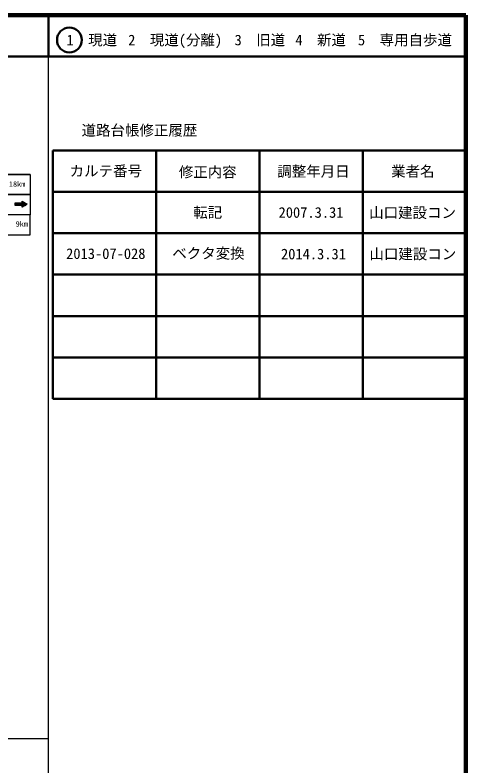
# Model space of a CAD drawing. Units: millimetres, scale not verified. Extents: x 40000 to 680000, y 20000 to 380000.
# Drawn here: x 570866 to 680000, y 198357 to 380000 of the extents above; entities that cross this region are included whole.
import ezdxf
from ezdxf.enums import TextEntityAlignment as Align

# ---------------------------------------------------------------- set-up
doc = ezdxf.new("R2010")
doc.units = ezdxf.units.MM
doc.header["$LTSCALE"] = 1000
for name, color, linetype, lineweight in [('M-STR-STRC', 7, 'Continuous', 25), ('M-TTL', 2, 'Continuous', 140), ('M-TTL-BAND', 7, 'Continuous', 25), ('M-TTL-FRAM', 2, 'Continuous', 50), ('M-TTL-LINE', 7, 'Continuous', 50)]:
    doc.layers.add(name, color=color, linetype=linetype, lineweight=lineweight)
doc.layers.add('M-TTL-TXT', color=7, linetype='Continuous')
doc.styles.add('ＭＳ ゴシック', font='')
doc.styles.get('ＭＳ ゴシック').set_extended_font_data('MS Gothic')

msp = doc.modelspace()

# ---------------------------------------------------------------- linework, layer by layer
at = {"layer": 'M-STR-STRC'}
for p, q in [((574545, 341418), (554643, 341418)), ((571226, 334571), (570902, 334249)), ((571508, 334570), (570902, 333966)), ((571367, 334570), (570902, 334108)), ((571084, 334571), (570903, 334390)), ((570943, 334571), (570903, 334531)), ((570903, 334443), (571390, 333953)), ((570903, 334301), (571249, 333953)), ((570916, 334571), (571531, 333953)), ((571650, 334570), (571030, 333953)), ((571057, 334571), (571673, 333953)), ((571791, 334569), (571172, 333953)), ((571198, 334571), (571814, 333953)), ((571246, 334570), (571246, 333953)), ((571933, 334569), (571313, 333953)), ((571340, 334570), (571955, 333953)), ((572074, 334569), (571455, 333953)), ((571481, 334570), (572096, 333953)), ((572215, 334568), (571597, 333953)), ((571623, 334570), (572237, 333953)), ((572357, 334568), (571739, 333953)), ((571764, 334569), (572378, 333953)), ((572498, 334568), (571880, 333953)), ((571906, 334569), (572519, 333953)), ((572855, 334781), (572022, 333953)), ((572047, 334569), (572915, 333697)), ((572946, 334731), (572164, 333953)), ((572188, 334568), (573004, 333749)), ((573038, 334681), (572306, 333953)), ((572330, 334568), (573093, 333801)), ((573129, 334631), (572447, 333953)), ((572471, 334568), (573182, 333854)), ((572581, 334932), (572562, 334914)), ((572562, 334901), (573449, 334011)), ((572672, 334882), (572562, 334773)), ((573221, 334581), (572562, 333925)), ((573312, 334531), (572562, 333785)), ((572764, 334832), (572563, 334631)), ((572563, 334759), (573360, 333958)), ((572563, 334618), (573271, 333906)), ((573404, 334481), (572563, 333644)), ((573495, 334431), (572563, 333504)), ((572784, 334820), (573538, 334063)), ((573587, 334381), (572876, 333674)), ((573094, 334650), (573627, 334115)), ((573678, 334331), (573222, 333877)), ((573404, 334481), (573716, 334168)), ((573770, 334281), (573569, 334081)), ((573714, 334311), (573805, 334220)), ((570902, 334159), (571108, 333953)), ((570902, 334018), (570967, 333953)), ((572562, 333909), (572826, 333644)), ((572562, 333767), (572737, 333592)), ((572563, 333625), (572648, 333540))]:
    msp.add_line(p, q, dxfattribs=at)
for points in [[(574545, 341418), (574545, 336558), (554643, 336558), (554643, 341418)], [(574545, 336558), (574545, 331698), (554643, 331698), (554643, 336558)], [(572563, 334567), (572562, 334942), (573842, 334241), (572563, 333490), (572562, 333953), (570902, 333953), (570903, 334571)], [(554643, 331698), (554643, 326838), (574545, 326838), (574545, 331698)]]:
    msp.add_lwpolyline(points, close=True, dxfattribs=at)
at = {"layer": 'M-TTL'}
for p, q in [((680000, 380000), (40000, 380000)), ((680000, 20000), (680000, 380000))]:
    msp.add_line(p, q, dxfattribs=at)
at = {"layer": 'M-TTL-BAND'}
for p, q in [((579000, 20000), (579000, 370000)), ((40000, 205000), (579000, 205000))]:
    msp.add_line(p, q, dxfattribs=at)
at = {"layer": 'M-TTL-FRAM'}
for p, q in [((580000, 347197), (580000, 287197)), ((580000, 347197), (680000, 347197)), ((580000, 287197), (680000, 287197))]:
    msp.add_line(p, q, dxfattribs=at)
at = {"layer": 'M-TTL-LINE'}
for p, q in [((579000, 380000), (579000, 370000)), ((40000, 370000), (680000, 370000)), ((605000, 347197), (605000, 287197)), ((630000, 347197), (630000, 287197)), ((655000, 347197), (655000, 287197)), ((580000, 337197), (680000, 337197)), ((580000, 327197), (680000, 327197)), ((580000, 317197), (680000, 317197)), ((580000, 307197), (680000, 307197)), ((580000, 297197), (680000, 297197))]:
    msp.add_line(p, q, dxfattribs=at)
msp.add_circle((584031, 373958), 3000, dxfattribs=at)

# ---------------------------------------------------------------- texts
at = {"layer": 'M-STR-STRC', "style": 'ＭＳ ゴシック', "width": 1.1}
for s, p in [('18km', (571376, 338047)), ('9km', (572505, 328422))]:
    msp.add_text(s, height=1320, dxfattribs=at).set_placement(p, align=Align.BOTTOM_CENTER)
at = {"layer": 'M-TTL-TXT', "style": 'ＭＳ ゴシック'}
for s, p in [('1\u3000現道', (589448, 373958)), ('2\u3000現道(分離)', (609619, 373958)), ('3\u3000旧道', (630121, 373958)), ('4\u3000新道', (644824, 373958)), ('5\u3000専用自歩道', (665228, 373958)), ('道路台帳修正履歴', (600968, 352113)), ('カルテ番号', (592839, 342277)), ('修正内容', (617509, 342023)), ('調整年月日', (643089, 342197)), ('業者名', (667134, 342197)), ('転記', (617500, 332245)), ('2007.3.31', (642500, 332245)), ('山口建設コン', (667077, 332189)), ('2013-07-028', (592839, 322277)), ('ベクタ変換', (617672, 322359)), ('2014.3.31', (643089, 322197)), ('山口建設コン', (667134, 322197))]:
    msp.add_text(s, height=2566, dxfattribs=at).set_placement(p, align=Align.MIDDLE_CENTER)

doc.saveas('drawing.dxf')
